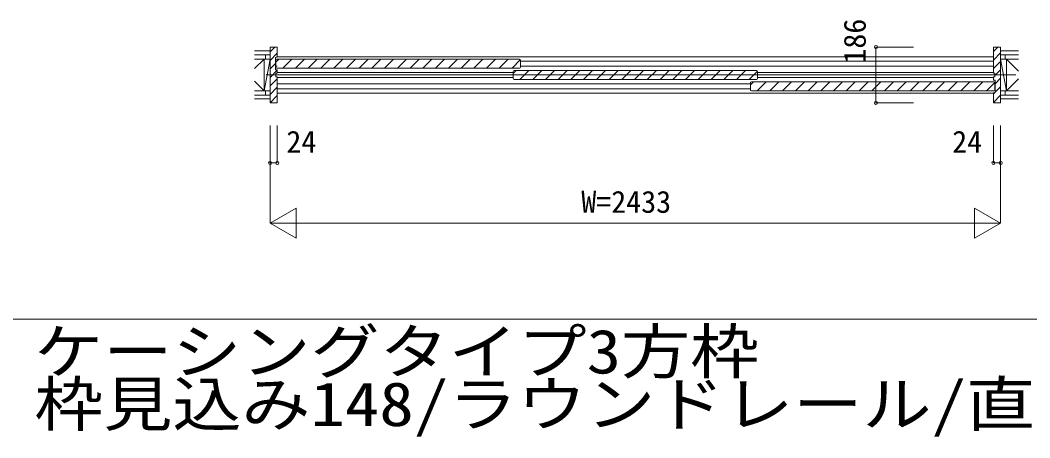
# Model space of a CAD drawing. Units: millimetres, scale not verified. Extents: x -21025 to 7656, y -14850 to 5150.
# Drawn here: x -15272 to -11909, y -11998 to -10607 of the extents above; entities that cross this region are included whole.
import ezdxf
from ezdxf.enums import TextEntityAlignment as Align

# ---------------------------------------------------------------- set-up
doc = ezdxf.new("R2010")
doc.units = ezdxf.units.MM
doc.header["$LTSCALE"] = 50
doc.layers.add('0-0_0', color=7, linetype='Continuous')
for name, color, linetype, lineweight in [('0-1_YKK_F1', 7, 'Continuous', 9), ('0-4_YKK_N1', 2, 'Continuous', 9), ('0-5_YKK_B1', 4, 'Continuous', 9), ('0-7_YKK_Z1', 7, 'Continuous', 9)]:
    doc.layers.add(name, color=color, linetype=linetype, lineweight=lineweight)
doc.styles.add('ＭＳ ゴシック', font='')
doc.styles.get('ＭＳ ゴシック').set_extended_font_data('MS Gothic')

msp = doc.modelspace()

# ---------------------------------------------------------------- linework, layer by layer
at = {"layer": '0-1_YKK_F1'}
msp.add_line((-21025, -11602.5), (7475, -11602.5), dxfattribs=at)
at = {"layer": '0-4_YKK_N1'}
for p, q in [((-12421.79, -10696.5), (-12296.79, -10696.5)), ((-14439.68, -10957.5), (-14439.68, -11282.5)), ((-14415.68, -10957.5), (-14415.68, -11082.5)), ((-12030.68, -10957.5), (-12030.68, -11082.5)), ((-12006.68, -10957.5), (-12006.68, -11282.5)), ((-14439.68, -11082.5), (-14415.68, -11082.5)), ((-12030.68, -11082.5), (-12006.68, -11082.5)), ((-12093.29, -11232.5), (-12006.68, -11282.5)), ((-12093.29, -11232.5), (-12093.29, -11332.5)), ((-14439.68, -11282.5), (-12006.68, -11282.5)), ((-14439.68, -11282.5), (-14353.08, -11332.5)), ((-12093.29, -11332.5), (-12006.68, -11282.5))]:
    msp.add_line(p, q, dxfattribs=at)
for points in [[(-12421.79, -10696.5), (-12421.79, -10882.5), (-12296.79, -10882.5)], [(-14439.68, -11282.5), (-14353.08, -11232.5), (-14353.08, -11332.5)]]:
    msp.add_lwpolyline(points, dxfattribs=at)
for centre in [(-12421.79, -10696.5), (-12421.79, -10882.5), (-14439.68, -11082.5), (-14415.68, -11082.5), (-12030.68, -11082.5), (-12006.68, -11082.5)]:
    msp.add_circle(centre, 5, dxfattribs=at)
at = {"layer": '0-5_YKK_B1'}
for p, q in [((-14439.68, -10712.69), (-14423.49, -10696.5)), ((-14417.68, -10696.5), (-14439.68, -10696.5)), ((-14439.68, -10696.5), (-14439.68, -10882.5)), ((-14439.68, -10740.97), (-14415.68, -10716.97)), ((-14415.68, -10729.5), (-14415.68, -10698.5)), ((-12030.68, -10711.56), (-12015.62, -10696.5)), ((-12030.68, -10698.5), (-12030.68, -10783)), ((-12030.68, -10739.85), (-12006.68, -10715.85)), ((-12006.68, -10696.5), (-12028.68, -10696.5)), ((-12006.68, -10721.5), (-12006.68, -10696.5)), ((-12006.68, -10857.5), (-12006.68, -10721.5)), ((-14439.68, -10769.26), (-14421.68, -10751.26)), ((-14421.68, -10770.5), (-14421.68, -10732.5)), ((-14420.18, -10746.73), (-14409.96, -10736.5)), ((-14420.18, -10763.2), (-14420.18, -10739.8)), ((-14420.18, -10743), (-14415.68, -10743)), ((-14419.68, -10730.5), (-14416.68, -10730.5)), ((-14416.88, -10736.5), (-13609.48, -10736.5)), ((-14415.68, -10729), (-12030.68, -10729)), ((-14397.53, -10766.5), (-14367.53, -10736.5)), ((-14355.1, -10766.5), (-14325.1, -10736.5)), ((-14312.68, -10766.5), (-14282.68, -10736.5)), ((-14270.25, -10766.5), (-14240.25, -10736.5)), ((-14227.82, -10766.5), (-14197.82, -10736.5)), ((-14185.4, -10766.5), (-14155.4, -10736.5)), ((-14142.97, -10766.5), (-14112.97, -10736.5)), ((-14100.54, -10766.5), (-14070.55, -10736.5)), ((-14058.12, -10766.5), (-14028.12, -10736.5)), ((-14015.69, -10766.5), (-13985.69, -10736.5)), ((-13973.27, -10766.5), (-13943.27, -10736.5)), ((-13930.84, -10766.5), (-13900.84, -10736.5)), ((-13888.41, -10766.5), (-13858.41, -10736.5)), ((-13845.99, -10766.5), (-13815.99, -10736.5)), ((-13803.56, -10766.5), (-13773.56, -10736.5)), ((-13761.13, -10766.5), (-13731.13, -10736.5)), ((-13718.71, -10766.5), (-13688.71, -10736.5)), ((-13676.28, -10766.5), (-13646.28, -10736.5)), ((-13633.85, -10766.5), (-13606.3, -10738.94)), ((-13606.18, -10739.8), (-13606.18, -10763.2)), ((-13606.18, -10743), (-12030.68, -10743)), ((-12030.68, -10768.13), (-12006.68, -10744.13)), ((-14439.68, -10797.54), (-14415.68, -10773.54)), ((-14420.68, -10783.5), (-14416.18, -10783.5)), ((-14420.68, -10784.5), (-14420.68, -10783.5)), ((-14420.68, -10794.5), (-14420.68, -10784.5)), ((-14415.68, -10760), (-14420.18, -10760)), ((-14416.68, -10772.5), (-14419.68, -10772.5)), ((-14416.88, -10766.5), (-13609.48, -10766.5)), ((-14416.18, -10783.5), (-14415.68, -10783)), ((-14415.68, -10783), (-14415.68, -10773.5)), ((-13630.18, -10781), (-14415.68, -10781)), ((-13630.18, -10784.73), (-13619.96, -10774.5)), ((-13630.18, -10801.2), (-13630.18, -10777.8)), ((-13626.88, -10774.5), (-12819.48, -10774.5)), ((-13607.53, -10804.5), (-13577.53, -10774.5)), ((-12030.68, -10760), (-13606.18, -10760)), ((-13565.1, -10804.5), (-13535.1, -10774.5)), ((-13522.68, -10804.5), (-13492.68, -10774.5)), ((-13480.25, -10804.5), (-13450.25, -10774.5)), ((-13437.82, -10804.5), (-13407.82, -10774.5)), ((-13395.4, -10804.5), (-13365.4, -10774.5)), ((-13352.97, -10804.5), (-13322.97, -10774.5)), ((-13310.55, -10804.5), (-13280.55, -10774.5)), ((-13268.12, -10804.5), (-13238.12, -10774.5)), ((-13225.69, -10804.5), (-13195.69, -10774.5)), ((-13183.27, -10804.5), (-13153.27, -10774.5)), ((-13140.84, -10804.5), (-13110.84, -10774.5)), ((-13098.41, -10804.5), (-13068.41, -10774.5)), ((-13055.99, -10804.5), (-13025.99, -10774.5)), ((-13013.56, -10804.5), (-12983.56, -10774.5)), ((-12971.13, -10804.5), (-12941.13, -10774.5)), ((-12928.71, -10804.5), (-12898.71, -10774.5)), ((-12886.28, -10804.5), (-12856.28, -10774.5)), ((-12843.85, -10804.5), (-12816.3, -10776.94)), ((-12816.18, -10777.8), (-12816.18, -10801.2)), ((-12816.18, -10781), (-12030.68, -10781)), ((-12030.68, -10783), (-12030.18, -10783.5)), ((-12030.18, -10783.5), (-12025.68, -10783.5)), ((-12025.68, -10791.42), (-12006.68, -10772.42)), ((-12025.68, -10783.5), (-12025.68, -10784.5)), ((-12025.68, -10784.5), (-12025.68, -10794.5)), ((-14439.68, -10825.83), (-14415.68, -10801.83)), ((-14420.68, -10795.5), (-14420.68, -10794.5)), ((-14416.18, -10795.5), (-14420.68, -10795.5)), ((-14415.68, -10796), (-14416.18, -10795.5)), ((-14415.68, -10880.5), (-14415.68, -10796)), ((-14415.68, -10798), (-13630.06, -10798)), ((-12840.18, -10819), (-14415.68, -10819)), ((-13626.88, -10804.5), (-12819.48, -10804.5)), ((-12840.18, -10822.73), (-12829.96, -10812.5)), ((-12840.18, -10839.2), (-12840.18, -10815.8)), ((-12836.88, -10812.5), (-12029.48, -10812.5)), ((-12817.53, -10842.5), (-12787.53, -10812.5)), ((-12030.68, -10798), (-12816.18, -10798)), ((-12775.1, -10842.5), (-12745.1, -10812.5)), ((-12732.68, -10842.5), (-12702.68, -10812.5)), ((-12690.25, -10842.5), (-12660.25, -10812.5)), ((-12647.82, -10842.5), (-12617.82, -10812.5)), ((-12605.4, -10842.5), (-12575.4, -10812.5)), ((-12562.97, -10842.5), (-12532.97, -10812.5)), ((-12520.54, -10842.5), (-12490.55, -10812.5)), ((-12478.12, -10842.5), (-12448.12, -10812.5)), ((-12435.69, -10842.5), (-12405.69, -10812.5)), ((-12393.27, -10842.5), (-12363.26, -10812.5)), ((-12350.84, -10842.5), (-12320.84, -10812.5)), ((-12308.41, -10842.5), (-12278.41, -10812.5)), ((-12265.99, -10842.5), (-12235.99, -10812.5)), ((-12223.56, -10842.5), (-12193.56, -10812.5)), ((-12181.13, -10842.5), (-12151.13, -10812.5)), ((-12138.71, -10842.5), (-12108.71, -10812.5)), ((-12096.28, -10842.5), (-12066.28, -10812.5)), ((-12053.85, -10842.5), (-12026.3, -10814.94)), ((-12030.68, -10796.42), (-12029.77, -10795.5)), ((-12030.18, -10795.5), (-12030.68, -10796)), ((-12030.68, -10796), (-12030.68, -10805.5)), ((-12025.68, -10795.5), (-12030.18, -10795.5)), ((-12029.68, -10806.5), (-12026.68, -10806.5)), ((-12026.18, -10815.8), (-12026.18, -10839.2)), ((-12025.68, -10794.5), (-12025.68, -10795.5)), ((-12024.68, -10818.7), (-12006.68, -10800.7)), ((-12024.68, -10808.5), (-12024.68, -10846.5)), ((-14439.68, -10854.11), (-14415.68, -10830.11)), ((-14439.68, -10882.4), (-14415.68, -10858.4)), ((-14415.68, -10836), (-12840.18, -10836)), ((-14415.68, -10850), (-12030.68, -10850)), ((-12836.88, -10842.5), (-12029.48, -10842.5)), ((-12030.68, -10852.98), (-12026.12, -10848.42)), ((-12030.68, -10849.5), (-12030.68, -10880.5)), ((-12030.57, -10881.16), (-12006.68, -10857.27)), ((-12026.68, -10848.5), (-12029.68, -10848.5)), ((-12024.76, -10847.07), (-12006.68, -10828.98)), ((-12006.68, -10882.5), (-12006.68, -10857.5)), ((-14439.68, -10882.5), (-14417.68, -10882.5)), ((-12028.68, -10882.5), (-12006.68, -10882.5))]:
    msp.add_line(p, q, dxfattribs=at)
for centre, radius, start, end in [((-14417.68, -10698.5), 2, 0, 89.99998), ((-12028.68, -10698.5), 2, 90, 179.99998), ((-14419.68, -10732.5), 2, 90, 179.99998), ((-14416.88, -10739.8), 3.3, 90, 180), ((-14416.68, -10729.5), 1, 270, 359.99998), ((-13609.48, -10739.8), 3.3, 0, 90), ((-14419.68, -10770.5), 2, 180, 269.99998), ((-14416.88, -10763.2), 3.3, 180, 270), ((-14416.68, -10773.5), 1, 0, 89.99998), ((-13626.88, -10777.8), 3.3, 90, 180), ((-13609.48, -10763.2), 3.3, 270, 0), ((-12819.48, -10777.8), 3.3, 0, 90), ((-13626.88, -10801.2), 3.3, 180, 270), ((-12836.88, -10815.8), 3.3, 90, 180), ((-12819.48, -10801.2), 3.3, 270, 0), ((-12029.68, -10805.5), 1, 180, 269.99998), ((-12029.48, -10815.8), 3.3, 0, 90), ((-12026.68, -10808.5), 2, 0, 89.99998), ((-12836.88, -10839.2), 3.3, 180, 270), ((-12029.68, -10849.5), 1, 90, 179.99998), ((-12029.48, -10839.2), 3.3, 270, 0), ((-12026.68, -10846.5), 2, 270, 359.99998), ((-14417.68, -10880.5), 2, 270, 359.99998), ((-12028.68, -10880.5), 2, 180, 269.99998)]:
    msp.add_arc(centre, radius, start, end, dxfattribs=at)
at = {"layer": '0-7_YKK_Z1'}
for p, q in [((-14491.18, -10709.5), (-14439.68, -10709.5)), ((-14439.68, -10722), (-14491.18, -10722)), ((-14454.68, -10722), (-14454.68, -10737)), ((-11947.22, -10709.5), (-12006.68, -10709.5)), ((-12006.68, -10722), (-11947.22, -10722)), ((-11991.68, -10722), (-11991.68, -10737)), ((-14491.18, -10768.5), (-14459.68, -10737)), ((-14491.18, -10737), (-14439.68, -10737)), ((-11947.22, -10737), (-12006.68, -10737)), ((-11946.68, -10777), (-11986.68, -10737)), ((-14452.34, -10789.5), (-11955.84, -10789.5)), ((-14491.18, -10810.5), (-14459.68, -10842)), ((-11946.68, -10802), (-11986.68, -10842)), ((-14491.18, -10842), (-14439.68, -10842)), ((-14491.18, -10857), (-14439.68, -10857)), ((-14454.68, -10842), (-14454.68, -10857)), ((-11947.22, -10842), (-12006.68, -10842)), ((-11947.22, -10857), (-12006.68, -10857)), ((-11991.68, -10842), (-11991.68, -10857)), ((-14439.68, -10869.5), (-14491.18, -10869.5)), ((-12006.68, -10869.5), (-11947.22, -10869.5))]:
    msp.add_line(p, q, dxfattribs=at)
for points in [[(-14459.68, -10737), (-14459.68, -10842), (-14439.68, -10737)], [(-11986.68, -10737), (-11986.68, -10842), (-12006.68, -10737)]]:
    msp.add_lwpolyline(points, dxfattribs=at)

# ---------------------------------------------------------------- texts
at = {"layer": '0-0_0', "style": 'ＭＳ ゴシック', "width": 1.15}
for s, p in [('ケーシングタイプ3方枠', (-15225, -11827.5)), ('枠見込み148/ラウンドレール/直付敷居(アルミ)', (-15225, -12002.5))]:
    msp.add_text(s, height=146.6, dxfattribs=at).set_placement(p, align=Align.BOTTOM_LEFT)
at = {"layer": '0-4_YKK_N1', "color": 4, "style": 'ＭＳ ゴシック'}
msp.add_text('186', height=73.31, rotation=90, dxfattribs=at).set_placement((-12433.79, -10751.66), align=Align.BOTTOM_LEFT)
for s, p in [('24', (-14385.44, -11070.5)), ('24', (-12167.97, -11070.5)), ('W=2433', (-13403.18, -11270.5))]:
    msp.add_text(s, height=73.31, dxfattribs=at).set_placement(p, align=Align.BOTTOM_LEFT)

doc.saveas('drawing.dxf')
